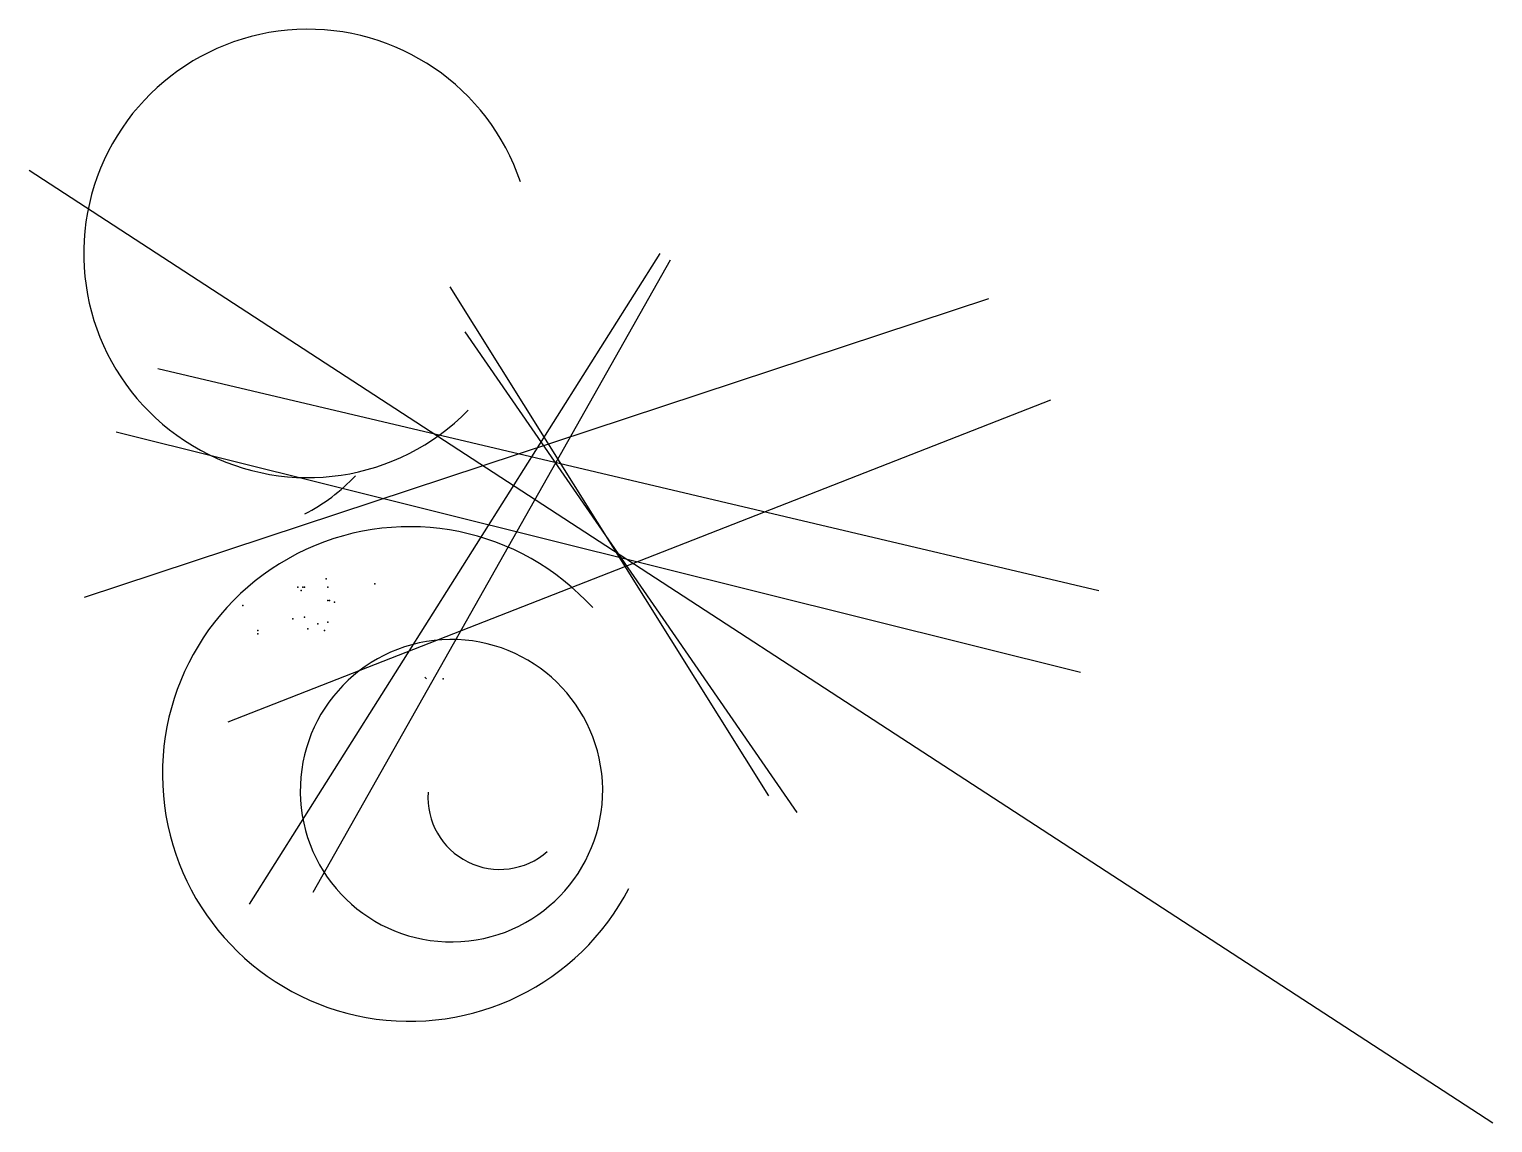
# Model space of a CAD drawing. Extents: x 61 to 938, y 178 to 833.
import ezdxf

# ---------------------------------------------------------------- set-up
doc = ezdxf.new("R2010")
doc.units = 0

msp = doc.modelspace()

# ---------------------------------------------------------------- linework, layer by layer
at = {"layer": 'layer-1', "color": 7}
for p, q in [((61, 749), (938, 178)), ((193, 309), (439, 699)), ((113, 592), (691, 448)), ((298, 445), (299, 444))]:
    msp.add_line(p, q, dxfattribs=at)
at = {"layer": 'layer-1', "color": 50}
for p, q in [((445, 695), (231, 316)), ((94, 493), (636, 672))]:
    msp.add_line(p, q, dxfattribs=at)
at = {"layer": 'layer-1', "color": 160}
for p, q in [((313, 679), (504, 374)), ((322, 652), (521, 364)), ((673, 611), (180, 418))]:
    msp.add_line(p, q, dxfattribs=at)
at = {"layer": 'layer-1', "color": 20}
msp.add_line((138, 630), (702, 497), dxfattribs=at)
at = {"layer": 'layer-1', "color": 40}
for centre, radius, start, end in [((228, 699), 134.36, 18.62467, 315.60951), ((309, 705), 0, 322.09252, 322.09252), ((176, 641), 110.16, 297.02158, 316.92196), ((289, 387), 148.22, 42.27369, 332.43279), ((314, 377), 90.62, 3.62148, 363.57633), ((343, 373), 43.14, 175.96229, 311.18593)]:
    msp.add_arc(centre, radius, start, end, dxfattribs=at)
for p in [(239, 504), (268, 501), (222, 499), (222, 499), (224, 497), (225, 499), (225, 499), (225, 499), (225, 499), (225, 499), (225, 499), (225, 499), (225, 499), (225, 499), (225, 499), (225, 499), (225, 499), (225, 499), (225, 499), (226, 499), (226, 499), (226, 499), (226, 499), (240, 499), (189, 488), (189, 488), (240, 491), (241, 491), (244, 490), (244, 490), (219, 480), (219, 480), (226, 481), (226, 481), (228, 474), (234, 477), (240, 478), (198, 473), (198, 473), (198, 471), (238, 473), (309, 444)]:
    msp.add_point(p, dxfattribs=at)

doc.saveas('drawing.dxf')
